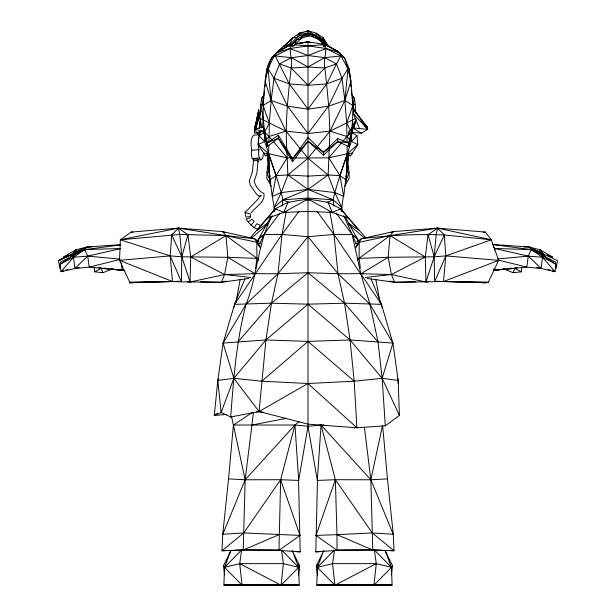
<?xml version="1.0" encoding="UTF-8"?>
<svg xmlns="http://www.w3.org/2000/svg" width="616" height="616" viewBox="0 0 616 616"><rect width="100%" height="100%" fill="white"/><g stroke="black" fill="none" stroke-linecap="round" stroke-linejoin="round"><path stroke-width="0.92" d="M282.113 206.067L282.906 199.753L281.189 192.585L276.107 175.629L264.603 141.395L264.611 132.363L263.44 120.228L260.845 104.096L261.815 97.898L263.833 95.834M299.299 421.406L294.949 425.032L280.634 479.71L278.963 550.404L300.192 551.89L298.49 477.569M323.446 155.27L323.454 152.383L337.645 138.654L348.725 142.843L348.71 146.439L337.684 141.695L323.454 152.383L308 141.172L292.546 158.882L292.554 161.769L308 141.172L323.446 155.27L337.684 141.695L337.645 138.654M292.554 161.769L278.317 138.238L278.355 135.204L267.275 142.843L267.29 146.439L278.317 138.238L292.546 158.882L308 137.499L323.454 152.383M382.675 425.979L387.441 478.878L393.262 534.28L394.009 550.75L372.772 550.019L337.037 550.404L315.808 551.89L317.51 477.569M342.404 211.958L341.811 207.507L343.705 193.516M179.587 281.366L129.999 282.32L179.587 281.366L130.014 282.806L119.504 260.36L120.374 239.778L131.1 232.078L178.409 228.128L179.795 234.442L181.797 256.78L181.443 281.851L221.421 282.282L248.856 278.432M266.828 72.703C266.412 60.976 275.891 53.176 284.007 46.246L292.977 37.745L299.63 33.118L308 30.8L316.1 33.118L323.023 37.745L328.536 46.246L337.553 51.236L344.637 57.958L349.118 68.992L350.943 81.327L352.953 105.505L352.56 120.228L351.389 132.363L351.397 141.395L339.893 175.629L334.811 192.585L333.094 199.753L333.887 206.067M253.453 412.635L245.153 479.787L243.228 550.019L221.991 550.75L222.738 534.28L228.559 478.878L233.41 425.032L231.547 416.755M273.596 211.958L274.189 207.507L272.334 196.389L281.189 192.585L308 189.366L334.811 192.585L343.666 196.389L346.846 172.234L347.17 146.046M286.84 150.212C284.954 122.761 288.203 95.249 291.152 67.976C293.124 60.052 288.635 52.221 290.729 44.552L292.546 44.26M268.861 145.091L268.607 153.684L269.893 179.795L272.334 196.389L276.107 175.629L287.179 157.842L286.925 152.121M268.946 142.227L269.338 122.969L271.14 100.477L274.012 78.24L279.51 63.933L291.43 57.658L308 55.509L326.187 48.533L339.077 52.622L347.994 68.684L350.943 81.327L344.86 100.477L330.014 131.139L308 158.212L287.872 174.998L281.189 192.585L274.189 207.507L275.568 208.839M298.467 575.821L299.622 565.719L292.261 550.588L298.629 567.382L299.222 585.115L223.901 585.115L224.501 567.382L230.869 550.588L241.665 549.865L278.617 549.865M337.383 549.865L374.335 549.865L385.131 550.588L391.499 567.382L392.099 585.115L316.778 585.115L317.371 567.382L323.739 550.588L316.378 565.719L317.533 575.821M329.206 149.257L328.128 174.998L334.811 192.585L341.811 207.507L340.432 208.839M329.291 147.347C330.884 120.851 327.666 94.302 324.848 67.976C322.876 60.052 327.365 52.221 325.271 44.552L308 41.796L295.272 43.828M345.33 182.459L346.107 179.795L347.309 154.524L350.55 155.871L357.765 144.598L356.987 135.682L351.389 132.363L346.662 122.969L344.86 100.477L341.988 78.24L336.49 63.933L324.57 57.658L308 55.509L289.813 48.533L276.923 52.622C260.553 74.313 264.372 102.287 262.593 127.704M398.028 383.291L398.175 380.449L392.908 343.097L381.458 304.343L371.071 278.84M348.063 155.602L346.846 172.234L345.946 176.807M262 127.82L259.883 118.156L260.845 104.096L263.047 105.505L269.338 122.969L285.986 131.139L308 133.51L330.014 131.139L355.401 118.572M387.441 478.878L370.847 479.787L335.366 479.71L317.325 480.442L321.051 425.032L323.924 425.032M298.437 570.162L298.629 567.382L299.622 565.719L298.26 564.433M260.306 247.809L254.693 238.762L225.987 235.62L178.409 228.128L171.664 234.965L170.193 255.902L172.495 281.512L181.443 281.851L170.193 255.902L120.374 239.778L178.409 228.128L222.522 231.578L254.693 238.762L259.267 241.972M492.877 244.598L531.308 249.619L555.339 262.077L555.894 264.256L555.047 271.71L541.125 268.453L526.765 267.098L494.001 270.324L494.14 268.468M348.664 134.865L348.902 131.816L354.87 123.87L354.839 121.976M244.929 278.84L234.542 304.343L223.092 343.097L233.857 378.293L259.09 411.527L308 424.147L356.91 427.789L385.3 425.795L399.414 415.461L398.175 380.449L382.143 378.293L354.185 381.212L308 383.506L259.09 411.527L230.7 416.978C233.587 379.11 236.298 341.048 246.069 304.189C257.58 275.406 257.58 243.151 272.264 215.646M357.288 258.435L388.18 257.311L434.203 256.78L445.807 255.902L498.66 260.36L443.505 281.512L394.579 282.282L391.43 274.543L388.18 257.311L390.013 235.62L393.478 231.578L437.591 228.128L485.37 232.078L491.314 239.778L498.66 260.36L488.265 282.32L485.986 282.806L436.413 281.366L488.265 282.32L436.413 281.366M259.328 131.97L258.235 144.598L265.45 155.871L268.692 154.524L276.107 175.629L287.872 174.998L308 176.138L328.128 174.998L339.893 175.629L346.107 179.795M259.652 128.267L260.137 122.707M361.962 273.758L391.43 274.543L425.941 281.997L434.203 256.78L436.205 234.442L437.591 228.128L491.314 239.778L445.807 255.902L434.557 281.851L434.203 256.78L428.074 234.696L437.591 228.128L444.336 234.965L491.314 239.778M259.09 411.527L265.935 339.963L271.487 303.188L277.985 273.75L282.043 234.427L286.186 211.789M348.271 155.763L347.74 161.307L349.049 172.134L346.846 172.234L348.394 155.178M364.687 125.818L367.313 128.621L367.313 127.027L353.892 109.756L353.515 113.914L359.613 128.852M443.505 281.512L445.807 255.902L444.336 234.965C416.655 233.864 388.796 235.22 361.307 238.762L356.733 241.972M274.189 207.507L282.906 199.753L308 189.366L328.128 174.998L308 158.212L285.986 131.139L269.115 136.498L264.603 141.395L259.013 135.682L259.382 131.847M259.752 128.02L260.583 119.404M253.453 160.953L252.375 172.095L249.264 180.704L250.242 185.139L256.687 194.44L259.444 196.342L258.82 198.036L256.649 200.616L245.037 212.451L246.038 217.132L250.589 216.478L250.042 213.906L245.037 212.451M258.019 161.438L256.903 172.996L254.115 181.381C255.771 186.178 258.974 191.499 263.941 193.524C265.465 202.341 255.286 207.007 250.874 213.051M354.308 110.926L352.953 105.505L344.86 100.477L347.994 68.684L344.637 57.958L337.553 51.236L325.271 44.552L308 45.877L289.813 48.533L271.363 57.958L268.006 68.684L271.14 100.477L285.986 131.139M226.711 414.399L214.291 415.477L217.825 380.449L223.092 343.097L246.069 304.189L277.985 273.75L308 236.667L333.957 234.427L352.167 234.473L357.704 239.562L358.296 241.356M344.86 100.477L328.444 106.229L308 109.155L287.556 106.229L271.14 100.477L263.047 105.505L263.933 97.074M264.125 95.203L264.618 90.521M265.011 86.779L265.211 84.908M265.604 81.166L265.804 79.287M266.097 76.484L266.882 68.992L268.006 68.684L274.012 78.24L287.556 106.229L308 133.51L328.444 106.229L341.988 78.24L347.994 68.684L349.118 68.992L349.903 76.484M503.565 268.899L513.12 272.726L521.328 271.818L521.829 267.067M230.869 550.588L223.508 565.719L224.501 567.382L239.709 563.648L281.065 585.2L283.422 563.648L281.597 550.781M317.74 564.433L316.378 565.719L317.371 567.382L332.578 563.648L376.291 563.648L391.499 567.382L374.335 549.865L376.291 563.648L373.935 585.2L391.499 567.382L392.492 565.719L385.131 550.588M234.226 307.199L234.542 304.343L236.436 301.047M391.445 574.897L392.492 565.719M536.69 267.575L541.125 268.453L542.48 257.242L541.811 254.647L555.894 264.256L555.339 265.904M255.655 268.253L256.895 258.212L256.81 242.334L225.987 235.62L179.795 234.442L120.374 239.778M540.016 252.498L540.34 249.842L528.89 246.985L492.9 244.49M428.074 234.696L425.302 257.003L425.941 281.997L428.798 281.82M259.128 128.197L260.291 118.98M239.709 563.648L241.665 549.865L224.501 567.382L242.065 585.2L239.709 563.648L283.422 563.648L298.629 567.382L281.065 585.2M334.403 550.781L332.578 563.648L334.935 585.2L376.291 563.648M543.135 256.241L543.404 254.354L540.887 252.722L528.89 246.985L524.093 246.962M266.882 68.992L265.057 81.327L271.14 100.477M228.559 478.878L245.153 479.787L280.634 479.71L298.675 480.442L308 426.28L308 198.983L287.911 202.356L275.337 208.801L250.065 238.022M348.41 168.407L348.71 166.72L346.846 172.234M257.958 241.418L258.296 239.562L271.186 216.278M235.928 302.495L240.232 279.225M556.04 268.63L557.503 260.684L528.89 246.985L531.308 249.619L542.48 257.242L555.894 264.256M225.179 232.64L222.522 231.578L225.987 235.62L227.82 257.311L224.57 274.543L221.421 282.282L200.5 281.82M230.492 550.442L221.991 550.75L243.767 532.932L280.634 479.71L300 535.412L243.767 532.932L222.738 534.28L245.153 479.787L233.41 425.032L294.949 425.032L308 426.28L321.051 425.032L335.366 479.71L316 535.412L336.975 534.673L372.772 550.019L370.847 479.787L382.39 425.956M353.861 128.451L355.909 119.081M257.134 120.035L259.136 113.914L254.439 129.345L255.563 129.121L259.136 113.914L258.759 109.756L254.439 129.345L254.593 133.241L263.74 131.162L263.417 126.85L254.439 129.345L259.013 135.682L264.611 132.363L269.338 122.969L259.883 118.156M255.378 126.781L254.839 128.621L258.759 109.756M381.774 307.199L381.458 304.343L344.513 303.188L308 304.165L265.935 339.963L233.857 378.293L221.136 412.504L214.291 415.477L214.745 413.644M348.71 146.439L352.26 132.24L352.583 127.936L367.714 129.345L353.892 109.756M79.31 267.575L60.953 271.71L60.106 264.256L60.661 262.077L84.692 249.619L120.312 244.968M337.684 141.695L348.725 142.843L352.583 127.936L361.407 133.241L367.714 129.345L353.515 113.914L354.831 115.315M277.947 53.068L278.447 51.236L283.884 45.869L290.729 44.552L276.923 52.622M274.859 210.549L275.337 208.801L283.791 212.405L308 211.45L332.209 212.405L348.671 218.31L365.935 238.022M254.038 273.758L224.57 274.543L190.059 281.997L181.797 256.78L187.926 234.696L178.409 228.128M255.563 129.121L260.891 110.68L255.825 128.005L254.739 128.005M256.449 123.108L259.136 113.914M385.3 425.795L382.143 378.293L392.908 343.097L369.931 304.189L360.807 273.666L352.167 234.473L343.736 215.646M319.65 38.908L321.229 39.401L325.579 46.4L321.229 39.401L315.692 35.697L309.209 33.849L302.518 35.697L297.189 39.401L290.02 46.208L293.786 45.9L300.161 39.401L304.004 36.829M254.839 127.027L256.556 121.783M257.704 241.356L258.296 239.562L261.084 235.689M348.725 142.843L352.26 132.24L361.407 133.241M255.956 124.879L254.439 129.345L263.74 131.162L267.275 142.843L278.317 138.238M258.366 117.733L260.784 110.595M345.245 183.437L349.049 172.134L349.172 178.394L344.675 186.217M254.847 128.005L256.04 124.509M256.633 122.761L260.799 110.534M343.666 196.389L339.893 175.629L347.309 154.524M230.7 416.978L221.136 412.504L217.825 380.449L218.48 378.655M513.12 272.726L514.714 268.399L516.447 267.613M259.182 227.712L267.329 218.31L283.791 212.405L287.911 202.356M257.288 132.401L259.013 135.682L260.845 131.277M259.736 244.028L263.833 234.473L279.887 213.059M253.985 160.222L252.306 158.505A5.867 2.248 86.4 0 1 251.852 150.219L251.428 148.302A10.264 3.927 86.4 0 1 254.354 135.081L260.591 134.688M264.718 153.576A10.264 3.927 86.4 0 1 263.84 154.685L263.055 155.424A5.867 2.248 86.4 0 1 261.122 159.767L259.436 158.05A5.867 2.248 86.4 0 1 258.99 149.773L258.566 147.848A10.264 3.927 86.4 0 1 258.913 137.861M274.182 211.365L275.337 208.801L267.329 218.31M434.203 256.78L444.336 234.965M546.561 257.927L543.404 254.354L531.308 249.619L528.282 256.133L526.765 267.098L498.467 260.098M336.49 63.933L326.757 83.853L308 109.155L289.243 83.853L275.221 55.979L291.43 57.658L308 67.013L324.848 67.976L336.49 63.933L340.779 55.979L344.637 57.958M351.775 128.367L355.509 120.921M289.143 45.053L292.977 37.745L296.689 37.745L301.155 34.719M317.271 38.169L309.209 35.828L302.518 35.697L300.161 39.401L297.189 39.401L293.786 45.9L289.92 45.9M273.951 211.296L275.337 208.801M260.56 196.288L261.192 195.449L259.529 196.111M254.177 227.766L256.626 223.793L260.26 225.24L258.558 229.506C253.107 228.113 249.303 223.593 246.192 219.18L250.674 217.556M309.802 33.241L299.63 33.118L296.689 37.745L289.381 45.191M355.694 247.809L361.307 238.762L393.478 231.578L390.821 232.64M72.488 254.346L75.66 249.842L87.11 246.985L120.259 244.683M355.848 246.939L359.19 242.334L390.013 235.62L437.591 228.128M298.976 211.311L282.043 234.427L234.542 304.343L271.487 303.188L308 304.165L350.065 339.963L382.143 378.293L399.414 415.461M306.868 200.523L308 198.983L328.089 202.356L340.663 208.801L358.982 230.215L348.579 223.354M357.334 260.422L359.105 258.212L390.013 235.62L425.302 257.003L391.43 274.543L365.219 277.454M258.243 228.775L257.018 230.215L267.421 223.354M341.464 142.904L328.821 157.842L295.695 157.996M342.673 141.48L346.885 136.498L351.389 132.363L354.87 123.87L354.57 122.284M223.092 343.097L237.945 341.98L271.487 303.188L308 272.711L338.015 273.75L363.509 273.635M69.439 257.927C74.813 251.505 83.576 246.9 91.907 246.962M245.153 479.787L294.949 425.032L298.675 480.442M60.661 265.904L60.106 264.256L73.52 257.242L84.692 249.619L87.11 246.985L84.561 248.125M538.407 251.913L540.34 249.842L552.583 257.118L547.509 254.986M251.035 224.979L254.223 221.668L251.805 219.134L248.263 222.076M324.848 67.976L308 85.278L289.243 83.853L274.012 78.24M330.014 131.139L346.885 136.498L351.397 141.395L356.987 135.682M317.563 570.162L317.371 567.382L333.88 550.535M263.756 96.027L261.815 97.898L263.047 105.505M60.106 264.256L74.189 254.647L73.52 257.242L74.875 268.453L87.718 256.133L120.413 248.679M271.363 57.958L278.447 51.236L290.729 44.552M284.7 45.592L292.977 37.745M290.02 46.208L297.189 39.401M258.296 239.562L263.833 234.473L282.043 234.427L308 236.667L338.015 273.75L369.931 304.189L378.055 341.98L382.143 378.293M251.459 238.13L267.213 224.517M217.825 380.449L233.857 378.293L261.815 381.212L308 341.41L350.065 339.963L392.908 343.097M258.358 228.705L259.113 228.12M300 535.412L278.963 550.404L243.228 550.019L279.025 534.673M265.45 155.871L268.607 153.684L287.179 157.842L293.801 157.958M270.67 182.459L269.893 179.795L276.107 175.629M214.291 415.477L217.386 413.413M233.41 425.032L252.806 412.196M352.167 95.834L354.185 97.898L355.155 104.096L352.953 105.505L346.662 122.969L347.054 142.227M361.838 273.235L388.18 257.311M77.593 251.913L75.66 249.842L63.417 257.118L68.492 254.986M306.475 31.67L308 30.8L323.023 40.217L324.224 41.642M307.723 34.696L309.209 33.849L321.229 41.38L322.391 42.766M283.791 212.405L308 198.983L332.209 212.405L340.663 208.801L348.671 218.31M94.171 267.067L94.672 271.818L101.286 268.399L104.951 268.253M87.11 246.985L58.497 260.684L59.96 268.63M264.603 141.395L258.235 144.598L268.607 153.684L263.494 153.091M355.809 243.951L359.19 242.334L359.105 258.212L360.345 268.253M327.034 202.364L333.094 199.753L341.811 207.507M94.672 271.818L102.88 272.726L112.435 268.899M325.641 46.208L323.708 46.023L325.371 46.239M120.405 248.494L84.692 249.619L72.596 254.354L72.865 256.241M305.297 42.82L308 41.796L310.703 42.82M341.988 78.24L326.757 83.853L308 85.278L291.152 67.976L279.51 63.933M63.587 270.863L60.953 271.71L73.52 257.242L87.718 256.133L120.228 259.113M65.35 270.301L67.983 269.446M517.363 267.613L514.714 268.399L493.431 270.293M325.741 45.307L323.023 40.217L316.1 33.118L316.1 35.589L308 33.272L299.63 35.589L299.63 33.118M221.421 282.282L226.057 281.096M119.365 259.652L89.235 267.098L74.875 268.453M434.796 228.759L436.659 228.336M300.654 43.343L308 41.796L308 198.098L282.906 199.753L288.966 202.364M251.867 425.032L286.478 418.318M292.23 44.46L283.884 45.869L287.11 45.869M295.942 43.828L308 41.796M495.341 269.754L497.212 269.469M494.001 270.324L500.569 269.508M502.44 269.269L505.259 268.923M508.069 268.576L510.887 268.222M493.532 270.178L499.237 269.5M502.086 269.161L503.988 268.938M352.506 153.091L347.393 153.684L328.821 157.842L339.893 175.629M483.483 232.255L485.37 232.078M497.682 258.936L528.282 256.133L542.48 257.242L555.047 271.71L552.413 270.863M315.808 551.89L324.116 551.235M130.014 282.806L134.788 282.436M237.945 341.98L265.935 339.963L308 341.41L354.185 381.212L356.91 427.789L308 383.506L261.815 381.212M251.867 150.204L258.997 149.75M252.306 158.505L259.436 158.05M257.55 159.998L261.122 159.767M223.901 585.115L299.222 585.115M316.778 585.115L392.099 585.115M291.152 67.976L308 67.013L324.57 57.658L340.779 55.979L326.187 48.533L308 45.877L294.564 44.845M316 535.412L337.037 550.404L336.975 534.673L372.233 532.932L393.262 534.28L370.847 479.787L364.364 426.919M367.144 278.432L394.579 282.282L415.5 281.82M261.561 584.938L225.718 585.008L297.413 585.008M318.588 585.008L390.282 585.008L354.439 584.969M258.712 258.435L227.82 257.311L181.797 256.78L170.193 255.902L119.504 260.36L172.495 281.512M252.491 273.635L277.985 273.75L308 272.711L344.513 303.188L378.055 341.98M531.308 249.619L494.656 248.471L493.439 247.101M385.508 550.442L394.009 550.75L372.233 532.932L335.366 479.71L336.975 534.673M511.049 268.253L514.714 268.399L521.328 271.818M270.054 176.807L269.154 172.234L266.951 172.134L268.26 161.307L267.937 155.602M256.441 411.811L263.124 412.112M84.692 249.619L87.718 256.133L89.235 267.098L124.863 270.486M187.202 281.82L190.059 281.997L190.698 257.003L187.926 234.696M308 198.098L333.094 199.753L308 189.366L287.872 174.998L287.179 157.842L273.327 141.48M115.431 269.508L124.563 270.501M481.212 282.436L485.986 282.806M291.884 551.235L300.192 551.89M124.417 270.463L101.286 268.399L98.637 267.613M131.1 232.078L133.01 232.263M323.839 46.085L325.387 46.254L323.554 44.152M250.781 277.454L224.57 274.543L190.698 257.003L225.987 235.62L256.895 258.212L258.666 260.422M112.012 268.938L113.914 269.161M116.763 269.5L124.37 270.401L122.53 270.047M105.113 268.222L107.931 268.576M110.741 268.923L113.56 269.269M118.788 269.469L120.659 269.754M179.341 228.336L181.204 228.759M389.943 281.096L394.579 282.282M548.017 269.446L550.65 270.301M528.89 246.985L531.439 248.125M99.553 267.613L101.286 268.399L102.88 272.726M260.191 243.951L256.81 242.334L260.152 246.939M351.397 141.395L357.765 144.598L347.393 153.684L350.55 155.871M339.077 52.622L325.271 44.552L337.553 51.236L338.053 53.068M227.82 257.311L254.162 273.235M348.787 224.517L364.541 238.13M361.107 121.129L367.313 127.027M541.125 268.453L528.282 256.133L494.656 248.471L494.679 250.258M352.244 96.027L354.185 97.898L352.953 105.505L352.067 97.074M317.371 567.382L334.935 585.2M282.12 550.535L298.629 567.382M321.229 41.38L321.229 39.401L324.124 46.808L321.229 41.38L315.692 35.697L315.692 37.676M321.051 425.032L370.847 479.787M272.126 140.055L263.494 130.969M327.219 45.207L328.413 46.631L323.023 37.745L323.023 40.217M336.113 213.059L352.167 234.473L356.264 244.028M308 198.983L309.132 200.523M317.024 211.311L333.957 234.427L381.458 304.343L379.564 301.047M354.916 235.689L357.704 239.562L358.042 241.418M540.34 249.842L543.512 254.346M278.355 135.204L292.546 158.882M271.325 186.217L266.828 178.394L266.951 172.134L270.755 183.437M341.141 210.549L340.663 208.801L342.049 211.296M344.814 216.278L357.704 239.562M171.664 234.965L181.797 256.78M340.663 208.801L341.818 211.365M328.089 202.356L332.209 212.405M323.023 37.745L325.987 45.322M397.52 378.655L398.175 380.449M269.893 179.795L269.154 172.234L267.29 166.72L267.59 168.407M262.955 131.339L263.533 133.095M263.417 126.85L267.275 142.843M263.74 131.162L267.29 146.439M375.768 279.225L380.072 302.495M329.814 211.789L333.957 234.427L338.015 273.75L344.513 303.188L350.065 339.963L354.185 381.212M308 426.28L317.325 480.442M75.66 249.842L75.984 252.498M223.508 565.719L224.555 574.897M352.56 120.228L353.299 126.773M350.196 79.287L350.396 81.166M350.789 84.908L350.989 86.779M351.382 90.521L351.875 95.203M267.729 155.763L269.154 172.234L268.692 154.524M348.902 131.816L349.141 134.434M267.606 155.178L269.154 172.234M121.46 262.909L121.999 270.324M355.155 104.096L355.794 113.467M349.118 68.992L349.172 72.703M272.295 193.516L272.334 196.389M309.209 33.849L309.209 35.828L302.518 37.676L302.518 35.697M308 30.8L308 33.272M259.013 131.932L259.013 135.682M253.515 161.184A2.295 0.862 6 0 1 256.125 160.383A2.295 0.862 6 0 1 257.673 161.831M254.208 160.206A2.295 0.862 6 0 1 254.2 159.036A2.295 0.862 6 0 1 257.272 159.205A2.295 0.862 6 0 1 257.819 160.406M60.691 259.428L58.497 260.684L75.114 252.722L60.691 259.428"/></g></svg>
